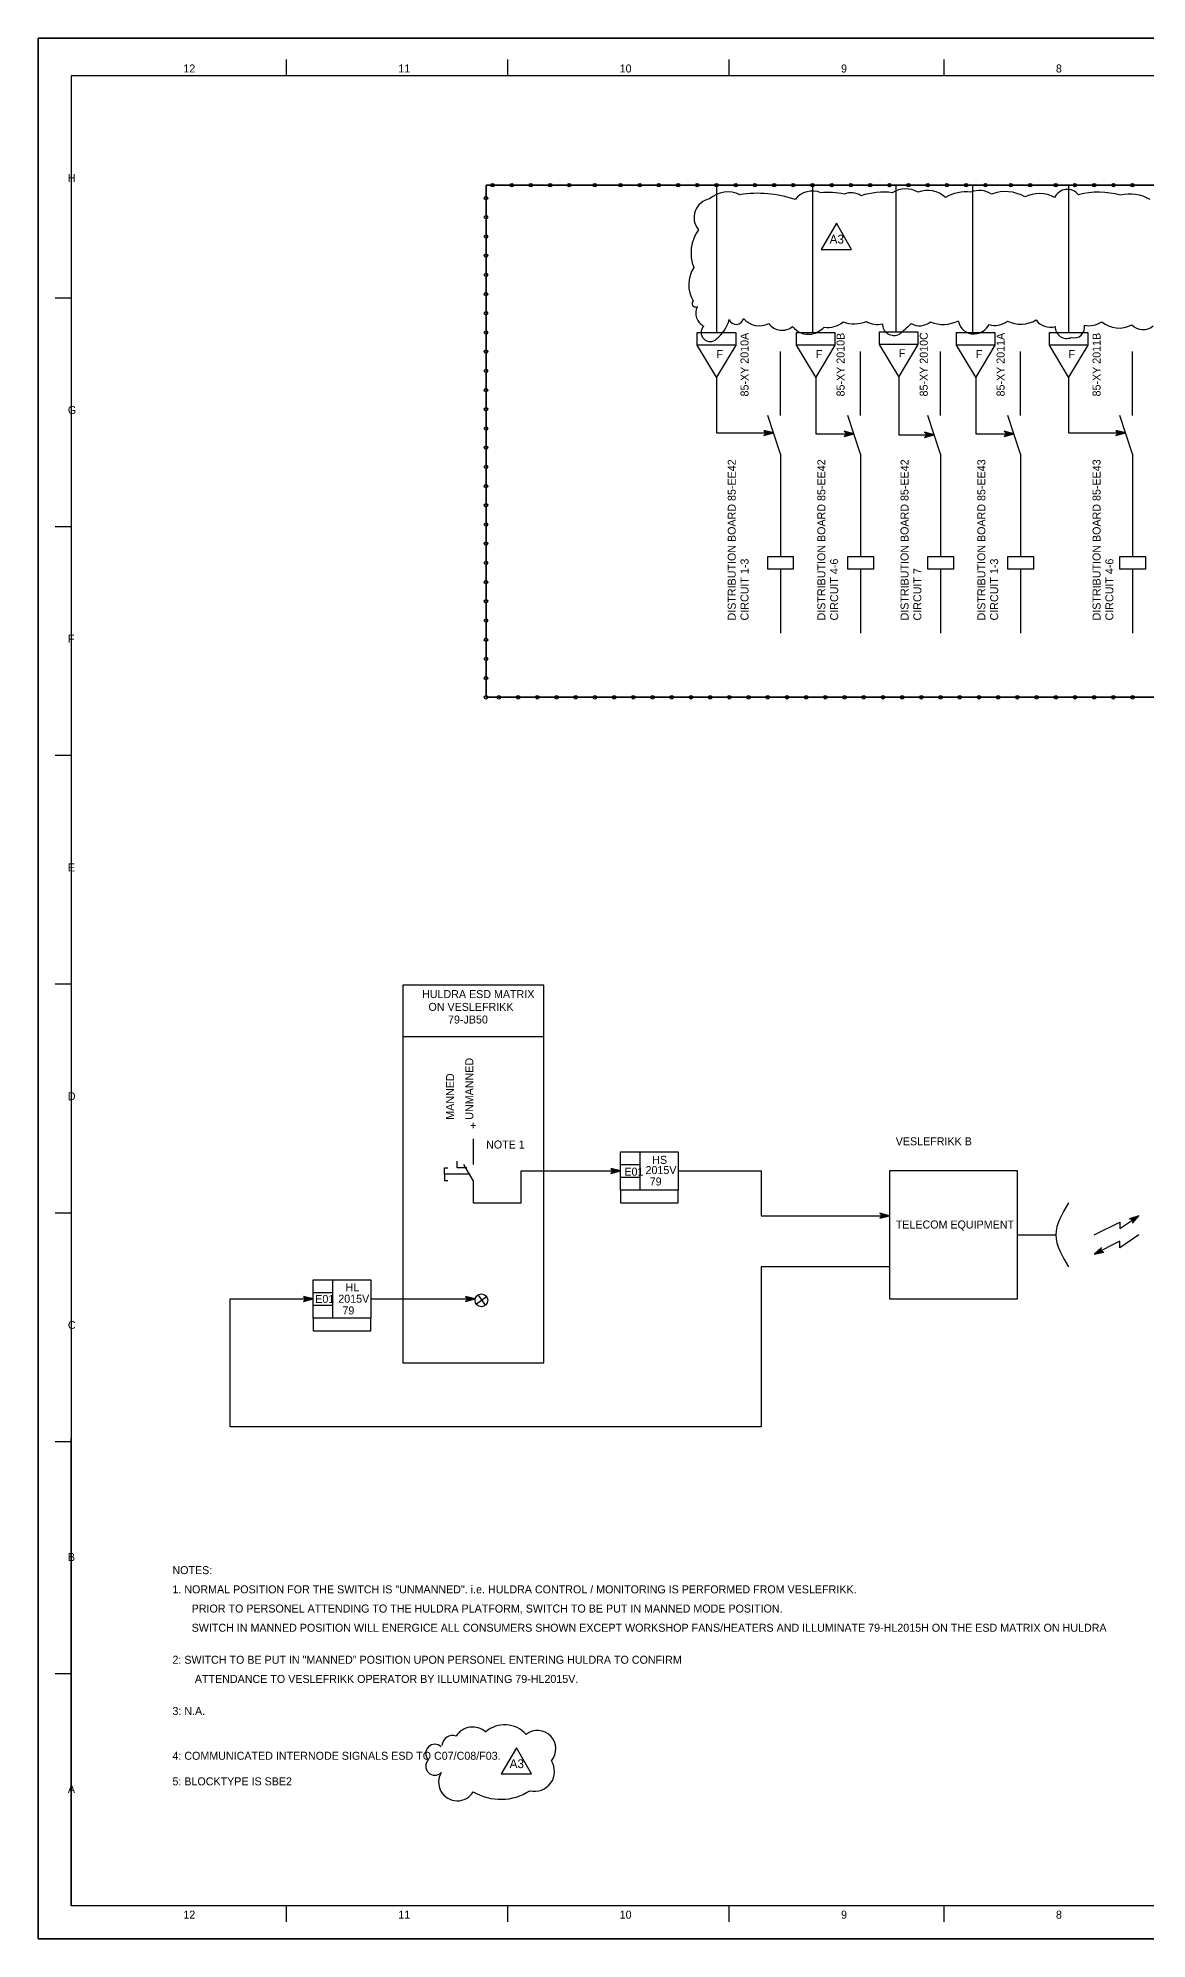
# Model space of a CAD drawing. Extents: x 0 to 841, y 0 to 594.
# Drawn here: x 0 to 346, y 0 to 594 of the extents above; entities that cross this region are included whole.
import ezdxf

# ---------------------------------------------------------------- set-up
doc = ezdxf.new("R2010")
doc.units = 0
for name, color, linetype in [('1', 7, 'Continuous'), ('12', 7, 'Continuous'), ('18', 7, 'Continuous'), ('34', 7, 'Continuous'), ('35-TXT-025', 7, 'Continuous'), ('46', 7, 'Continuous'), ('48', 7, 'Continuous'), ('51', 7, 'Continuous'), ('9', 7, 'Continuous')]:
    doc.layers.add(name, color=color, linetype=linetype)

msp = doc.modelspace()

# ---------------------------------------------------------------- linework, layer by layer
at = {"layer": '1'}
for p, q in [((829.26, 582.23), (10.33, 582.23)), ((10.33, 582.23), (10.33, 10.38)), ((77.49, 587.26), (77.49, 582.23)), ((146.65, 587.26), (146.65, 582.23)), ((215.82, 587.26), (215.82, 582.23)), ((282.98, 587.26), (282.98, 582.23)), ((10.33, 512.76), (5.32, 512.76)), ((10.33, 441.28), (5.32, 441.28)), ((10.33, 369.8), (5.32, 369.8)), ((10.33, 298.32), (5.32, 298.32)), ((10.33, 226.84), (5.32, 226.84)), ((10.33, 155.36), (5.32, 155.36)), ((10.33, 10.38), (10.33, 156.36)), ((10.33, 82.87), (5.32, 82.87)), ((648.95, 10.38), (10.33, 10.38)), ((77.49, 10.38), (77.49, 5.35)), ((146.65, 10.38), (146.65, 5.35)), ((215.82, 10.38), (215.82, 5.35)), ((282.98, 10.38), (282.98, 5.35))]:
    msp.add_line(p, q, dxfattribs=at)
at = {"layer": '12'}
for p, q in [((206, 502), (218, 502)), ((206, 498), (206, 502)), ((218, 502), (218, 498)), ((237, 502), (249, 502)), ((237, 498), (237, 502)), ((249, 502), (249, 498)), ((262.94, 502.24), (274.94, 502.24)), ((262.94, 498.24), (262.94, 502.24)), ((274.94, 502.24), (274.94, 498.24)), ((287, 502), (299, 502)), ((287, 498), (287, 502)), ((299, 502), (299, 498)), ((316, 502), (328, 502)), ((316, 498), (316, 502)), ((328, 502), (328, 498)), ((218, 498), (206, 498)), ((212, 488), (206, 498)), ((218, 498), (212, 488)), ((232, 476), (232, 496)), ((249, 498), (237, 498)), ((243, 488), (237, 498)), ((249, 498), (243, 488)), ((257, 476), (257, 496)), ((274.94, 498.24), (262.94, 498.24)), ((268.94, 488.24), (262.94, 498.24)), ((274.94, 498.24), (268.94, 488.24)), ((282, 476), (282, 496)), ((299, 498), (287, 498)), ((293, 488), (287, 498)), ((299, 498), (293, 488)), ((307, 476), (307, 496)), ((328, 498), (316, 498)), ((322, 488), (316, 498)), ((328, 498), (322, 488)), ((342, 476), (342, 496)), ((232, 464), (228, 476)), ((257, 464), (253, 476)), ((282, 464), (278, 476)), ((307, 464), (303, 476)), ((342, 464), (338, 476)), ((232, 464), (232, 432)), ((257, 464), (257, 432)), ((282, 464), (282, 432)), ((307, 464), (307, 432)), ((342, 464), (342, 432)), ((228, 428), (228, 432)), ((228, 432), (236, 432)), ((236, 428), (228, 428)), ((232, 428), (232, 408)), ((236, 432), (236, 428)), ((253, 428), (253, 432)), ((253, 432), (261, 432)), ((261, 428), (253, 428)), ((257, 428), (257, 408)), ((261, 432), (261, 428)), ((278, 428), (278, 432)), ((278, 432), (286, 432)), ((286, 428), (278, 428)), ((282, 428), (282, 408)), ((286, 432), (286, 428)), ((303, 428), (303, 432)), ((303, 432), (311, 432)), ((311, 428), (303, 428)), ((307, 428), (307, 408)), ((311, 432), (311, 428)), ((338, 428), (338, 432)), ((338, 432), (346, 432)), ((346, 428), (338, 428)), ((342, 428), (342, 408)), ((346, 432), (346, 428)), ((158, 298), (114, 298)), ((114, 298), (114, 296)), ((158, 180), (158, 298)), ((114, 296), (114, 180)), ((114, 282), (158, 282)), ((136, 250), (136, 242)), ((127, 239), (127, 241)), ((127, 241), (128, 241)), ((135, 239), (127, 239)), ((127, 239), (127, 237)), ((131, 241), (131, 243)), ((134, 241), (131, 241)), ((136, 237), (133, 242)), ((266, 240), (266, 200)), ((306, 240), (266, 240)), ((306, 200), (306, 240)), ((127, 237), (128, 237)), ((136, 237), (136, 230)), ((338, 222), (344, 226)), ((306, 220), (318, 220)), ((330, 220), (338, 224)), ((338, 224), (338, 222)), ((344, 220), (338, 216)), ((338, 218), (330, 214)), ((338, 216), (338, 218)), ((137.02, 198.45), (140.09, 200.81)), ((137.49, 201.2), (139.85, 197.98)), ((266, 200), (306, 200)), ((114, 180), (158, 180))]:
    msp.add_line(p, q, dxfattribs=at)
msp.add_lwpolyline([(0, 594), (841, 594), (841, 0), (0, 0)], close=True, dxfattribs=at)
msp.add_circle((138.54, 199.58), 2, dxfattribs=at)
msp.add_spline([(322, 230), (318, 220), (322, 210)], degree=3, dxfattribs=at)
at = {"layer": '18'}
for p, q in [((278, 548), (194, 548)), ((360, 548), (278, 548))]:
    msp.add_line(p, q, dxfattribs=at)
msp.add_lwpolyline([(194, 548), (140, 548), (140, 388), (420, 388)], dxfattribs=at)
for centre in [(142, 548), (148, 548), (154, 548), (160, 548), (166, 548), (174, 548), (182, 548), (188, 548), (194, 548), (200, 548), (206, 548), (212, 548), (218, 548), (224, 548), (230, 548), (236, 548), (242, 548), (248, 548), (254, 548), (260, 548), (266, 548), (272, 548), (278, 548), (284, 548), (290, 548), (296, 548), (304, 548), (310, 548), (318, 548), (324, 548), (330, 548), (336, 548), (342, 548), (140, 544), (140, 538), (140, 532), (140, 526), (140, 520), (140, 514), (140, 508), (140, 502), (140, 496), (140, 490), (140, 484), (140, 478), (140, 472), (140, 466), (140, 460), (140, 454), (140, 448), (140, 442), (140, 436), (140, 430), (140, 424), (140, 418), (140, 412), (140, 406), (140, 400), (140, 394), (140, 388), (144, 388), (150, 388), (156, 388), (162, 388), (168, 388), (174, 388), (180, 388), (186, 388), (192, 388), (198, 388), (204, 388), (210, 388), (216, 388), (222, 388), (228, 388), (234, 388), (240, 388), (246, 388), (252, 388), (258, 388), (264, 388), (270, 388), (276, 388), (282, 388), (288, 388), (294, 388), (300, 388), (306, 388), (312, 388), (318, 388), (324, 388), (330, 388), (336, 388), (342, 388)]:
    msp.add_circle(centre, 0.55, dxfattribs=at)
at = {"layer": '34'}
for p, q in [((344, 226), (341.06, 225)), ((343.67, 225.78), (341.5, 225.06)), ((341.95, 223.67), (344, 226)), ((342.17, 224.06), (343.67, 225.78)), ((341.06, 225), (342.17, 224.78)), ((341.5, 225.06), (342.34, 224.89)), ((343.33, 225.56), (341.95, 225.11)), ((341.95, 225.11), (342.5, 225)), ((342.17, 224.78), (341.95, 223.67)), ((342.34, 224.89), (342.17, 224.06)), ((342.39, 224.45), (343.33, 225.56)), ((343, 225.33), (342.39, 225.17)), ((342.39, 225.17), (342.67, 225.11)), ((342.5, 225), (342.39, 224.45)), ((342.61, 224.84), (343, 225.33)), ((342.67, 225.11), (342.61, 224.84)), ((332.33, 216.06), (330, 214)), ((330, 214), (333.04, 214.63)), ((332.06, 215.7), (330.36, 214.18)), ((330.36, 214.18), (332.59, 214.63)), ((331.79, 215.34), (330.72, 214.36)), ((330.72, 214.36), (332.15, 214.63)), ((331.52, 214.98), (331.07, 214.54)), ((331.07, 214.54), (331.7, 214.63)), ((331.43, 214.72), (331.52, 214.98)), ((331.7, 214.63), (331.43, 214.72)), ((331.61, 214.8), (331.79, 215.34)), ((332.15, 214.63), (331.61, 214.8)), ((331.79, 214.89), (332.06, 215.7)), ((332.59, 214.63), (331.79, 214.89)), ((331.97, 214.98), (332.33, 216.06)), ((333.04, 214.63), (331.97, 214.98))]:
    msp.add_line(p, q, dxfattribs=at)
at = {"layer": '46'}
for p, q in [((140, 388), (140, 548)), ((140, 548), (212, 548)), ((212, 548), (212, 502)), ((212, 548), (242, 548)), ((242, 548), (242, 502)), ((242, 548), (268, 548)), ((268, 548), (268, 502.24)), ((268, 548), (292, 548)), ((292, 548), (292, 502)), ((292, 548), (322, 548)), ((322, 548), (322, 502)), ((322, 548), (352, 548)), ((229.8, 470.6), (226.8, 471.4)), ((226.8, 471.4), (227.6, 470.6)), ((227.6, 470.6), (226.8, 469.8)), ((226.8, 469.8), (229.8, 470.6)), ((229.4, 470.6), (227.2, 471.2)), ((227.2, 471.2), (227.8, 470.6)), ((227.8, 470.6), (227.2, 470)), ((227.2, 470), (229.4, 470.6)), ((229, 470.6), (227.6, 471)), ((227.6, 471), (228, 470.6)), ((228, 470.6), (227.6, 470.2)), ((227.6, 470.2), (229, 470.6)), ((228.6, 470.6), (228, 470.8)), ((228, 470.8), (228.2, 470.6)), ((228.2, 470.6), (228, 470.4)), ((228, 470.4), (228.6, 470.6)), ((254.9, 470.3), (251.9, 471.1)), ((251.9, 471.1), (252.7, 470.3)), ((252.7, 470.3), (251.9, 469.5)), ((251.9, 469.5), (254.9, 470.3)), ((254.5, 470.3), (252.3, 470.9)), ((252.3, 470.9), (252.9, 470.3)), ((252.9, 470.3), (252.3, 469.7)), ((252.3, 469.7), (254.5, 470.3)), ((254.1, 470.3), (252.7, 470.7)), ((252.7, 470.7), (253.1, 470.3)), ((253.1, 470.3), (252.7, 469.9)), ((252.7, 469.9), (254.1, 470.3)), ((253.7, 470.3), (253.1, 470.5)), ((253.1, 470.5), (253.3, 470.3)), ((253.3, 470.3), (253.1, 470.1)), ((253.1, 470.1), (253.7, 470.3)), ((280, 470), (277, 470.8)), ((277, 470.8), (277.8, 470)), ((277.8, 470), (277, 469.2)), ((277, 469.2), (280, 470)), ((279.6, 470), (277.4, 470.6)), ((277.4, 470.6), (278, 470)), ((278, 470), (277.4, 469.4)), ((277.4, 469.4), (279.6, 470)), ((279.2, 470), (277.8, 470.4)), ((277.8, 470.4), (278.2, 470)), ((278.2, 470), (277.8, 469.6)), ((277.8, 469.6), (279.2, 470)), ((278.8, 470), (278.2, 470.2)), ((278.2, 470.2), (278.4, 470)), ((278.4, 470), (278.2, 469.8)), ((278.2, 469.8), (278.8, 470)), ((304.9, 470.3), (301.9, 471.1)), ((301.9, 471.1), (302.7, 470.3)), ((302.7, 470.3), (301.9, 469.5)), ((301.9, 469.5), (304.9, 470.3)), ((304.5, 470.3), (302.3, 470.9)), ((302.3, 470.9), (302.9, 470.3)), ((302.9, 470.3), (302.3, 469.7)), ((302.3, 469.7), (304.5, 470.3)), ((304.1, 470.3), (302.7, 470.7)), ((302.7, 470.7), (303.1, 470.3)), ((303.1, 470.3), (302.7, 469.9)), ((302.7, 469.9), (304.1, 470.3)), ((303.7, 470.3), (303.1, 470.5)), ((303.1, 470.5), (303.3, 470.3)), ((303.3, 470.3), (303.1, 470.1)), ((303.1, 470.1), (303.7, 470.3)), ((339.8, 470.6), (336.8, 471.4)), ((336.8, 471.4), (337.6, 470.6)), ((337.6, 470.6), (336.8, 469.8)), ((336.8, 469.8), (339.8, 470.6)), ((339.4, 470.6), (337.2, 471.2)), ((337.2, 471.2), (337.8, 470.6)), ((337.8, 470.6), (337.2, 470)), ((337.2, 470), (339.4, 470.6)), ((339, 470.6), (337.6, 471)), ((337.6, 471), (338, 470.6)), ((338, 470.6), (337.6, 470.2)), ((337.6, 470.2), (339, 470.6)), ((338.6, 470.6), (338, 470.8)), ((338, 470.8), (338.2, 470.6)), ((338.2, 470.6), (338, 470.4)), ((338, 470.4), (338.6, 470.6)), ((420, 388), (140, 388)), ((182, 240), (179, 240.8)), ((179, 240.8), (179.8, 240)), ((179.8, 240), (179, 239.2)), ((179, 239.2), (182, 240)), ((181.6, 240), (179.4, 240.6)), ((179.4, 240.6), (180, 240)), ((180, 240), (179.4, 239.4)), ((179.4, 239.4), (181.6, 240)), ((181.2, 240), (179.8, 240.4)), ((179.8, 240.4), (180.2, 240)), ((180.2, 240), (179.8, 239.6)), ((179.8, 239.6), (181.2, 240)), ((180.8, 240), (180.2, 240.2)), ((180.2, 240.2), (180.4, 240)), ((180.4, 240), (180.2, 239.8)), ((180.2, 239.8), (180.8, 240)), ((266, 226), (263, 226.8)), ((263, 226.8), (263.8, 226)), ((263.8, 226), (263, 225.2)), ((263, 225.2), (266, 226)), ((265.6, 226), (263.4, 226.6)), ((263.4, 226.6), (264, 226)), ((264, 226), (263.4, 225.4)), ((263.4, 225.4), (265.6, 226)), ((265.2, 226), (263.8, 226.4)), ((263.8, 226.4), (264.2, 226)), ((264.2, 226), (263.8, 225.6)), ((263.8, 225.6), (265.2, 226)), ((264.8, 226), (264.2, 226.2)), ((264.2, 226.2), (264.4, 226)), ((264.4, 226), (264.2, 225.8)), ((264.2, 225.8), (264.8, 226)), ((86, 200), (83, 200.8)), ((83, 200.8), (83.8, 200)), ((83.8, 200), (83, 199.2)), ((83, 199.2), (86, 200)), ((85.6, 200), (83.4, 200.6)), ((83.4, 200.6), (84, 200)), ((84, 200), (83.4, 199.4)), ((83.4, 199.4), (85.6, 200)), ((85.2, 200), (83.8, 200.4)), ((83.8, 200.4), (84.2, 200)), ((84.2, 200), (83.8, 199.6)), ((83.8, 199.6), (85.2, 200)), ((84.8, 200), (84.2, 200.2)), ((84.2, 200.2), (84.4, 200)), ((84.4, 200), (84.2, 199.8)), ((84.2, 199.8), (84.8, 200)), ((136.57, 200), (133.57, 200.8)), ((133.57, 200.8), (134.37, 200)), ((134.37, 200), (133.57, 199.2)), ((133.57, 199.2), (136.57, 200)), ((136.17, 200), (133.97, 200.6)), ((133.97, 200.6), (134.57, 200)), ((134.57, 200), (133.97, 199.4)), ((133.97, 199.4), (136.17, 200)), ((135.77, 200), (134.37, 200.4)), ((134.37, 200.4), (134.77, 200)), ((134.77, 200), (134.37, 199.6)), ((134.37, 199.6), (135.77, 200)), ((135.37, 200), (134.77, 200.2)), ((134.77, 200.2), (134.97, 200)), ((134.97, 200), (134.77, 199.8)), ((134.77, 199.8), (135.37, 200))]:
    msp.add_line(p, q, dxfattribs=at)
for points in [[(212, 488), (212, 470.6), (229.8, 470.6)], [(243, 488), (243, 470.3), (254.9, 470.3)], [(268.94, 488.24), (268.94, 470), (280, 470)], [(293, 488), (293, 470.3), (304.9, 470.3)], [(322, 488), (322, 470.6), (339.8, 470.6)], [(136, 230), (151, 230), (151, 240), (182, 240)], [(200, 240), (226, 240), (226, 226), (266, 226)], [(266, 210), (226, 210), (226, 160), (60, 160), (60, 200), (86, 200)], [(104, 200), (136.57, 200)]]:
    msp.add_lwpolyline(points, dxfattribs=at)
at = {"layer": '48'}
for p, q in [((182, 246), (200, 246)), ((182, 234), (182, 246)), ((188, 246), (188, 234)), ((200, 246), (200, 234)), ((182, 242), (188, 242)), ((182, 238), (188, 238)), ((200, 234), (182, 234)), ((182, 234), (182, 230)), ((200, 230), (200, 234)), ((182, 230), (200, 230)), ((86, 206), (104, 206)), ((86, 194), (86, 206)), ((86, 202), (92, 202)), ((92, 206), (92, 194)), ((104, 206), (104, 194)), ((86, 198), (92, 198)), ((104, 194), (86, 194)), ((86, 194), (86, 190)), ((104, 190), (104, 194)), ((86, 190), (104, 190))]:
    msp.add_line(p, q, dxfattribs=at)
at = {"layer": '51'}
for points in [[(244.74, 527.95), (254.18, 527.95), (249.46, 536.12)], [(144.75, 51.57), (154.19, 51.57), (149.47, 59.74)]]:
    msp.add_lwpolyline(points, close=True, dxfattribs=at)
for centre, radius, start, end in [((271.12, 538.88), 7.98, 60.55602, 121.66878), ((321.65, 542.27), 4.44, 38.58176, 154.62792), ((210.82, 537.92), 5.86, 99.57893, 220.75681), ((215.56, 537.34), 8.56, 64.16319, 131.9633), ((224.87, 509.26), 36.21, 71.21402, 98.86908), ((242, 539.23), 6.96, 67.67342, 141.70415), ((246.72, 521.67), 24.08, 77.60033, 94.93687), ((254.11, 540.25), 5.42, 55.65463, 114.11074), ((264.21, 522.82), 23.01, 83.21952, 107.83556), ((278.02, 538.48), 7.93, 45.86942, 112.1235), ((290, 533.07), 12.84, 83.31068, 120.18058), ((294.16, 539.71), 6.67, 55.31391, 113.5417), ((302.28, 534.29), 11.73, 58.84297, 111.62975), ((312.84, 535.41), 9.99, 61.30407, 116.75388), ((331.36, 520.69), 25.14, 74.2388, 104.38065), ((341.13, 532.4), 12.83, 60.33905, 103.26482), ((216.47, 526.82), 12.44, 144.19913, 201.36283), ((213.22, 516.96), 9.9, 147.45217, 210.81173), ((205.44, 511.06), 1.09, 130.70599, 295.5167), ((210, 508), 4.47, 153.43495, 243.43495), ((205, 509), 11.4, 307.87498, 344.74488), ((218.15, 506.79), 2.29, 200.20947, 349.62366), ((225.36, 510.58), 6.51, 220.27336, 297.32505), ((246.69, 511.34), 7.78, 262.44366, 308.84084), ((254.98, 515.16), 10.45, 250.96281, 291.52792), ((262.12, 510.66), 6.18, 237.68594, 286.3046), ((275.48, 509.37), 5.28, 239.88983, 309.13814), ((282.76, 515.02), 10.51, 247.98708, 297.17121), ((292.33, 506.4), 4.83, 188.68531, 273.12697), ((299.03, 510.64), 6.43, 253.10167, 307.09334), ((307.04, 514.02), 9.45, 244.12977, 300.89295), ((316.26, 508.98), 5.35, 215.13184, 286.62871), ((328.43, 510.82), 6.73, 257.16498, 305.77408), ((337.82, 511.92), 8.54, 230.26191, 297.26913), ((210, 502), 2.83, 135, 315), ((232.48, 507.71), 5.05, 215.14857, 310.30142), ((240.76, 507.79), 6.37, 218.13942, 278.77863), ((239.75, 509.87), 8.61, 283.30056, 313.43753), ((267.42, 504.63), 3.57, 178.43981, 298.6319), ((240.93, 536.78), 45.17, 308.6355, 314.93354), ((292.5, 506.77), 5.2, 271.12261, 333.94753), ((321.46, 503.8), 3.67, 179.04214, 291.94082), ((323.71, 503.57), 3.29, 254.5692, 12.02809), ((345.25, 507.88), 5, 225.22351, 309.38792), ((135.77, 60.15), 6.09, 48.05516, 147.51888), ((145.78, 57.9), 9.01, 41.64828, 131.24336), ((124, 58), 2.83, 45, 225), ((129.56, 60.25), 3.34, 71.35444, 176.96495), ((156.09, 59.44), 5.7, 319.01946, 128.73393), ((124, 54), 2.83, 135, 315), ((155.17, 52.35), 6.2, 256.26095, 32.66369), ((131, 49), 5.83, 149.03624, 329.03624), ((144.58, 60.4), 16.76, 239.1936, 302.94709)]:
    msp.add_arc(centre, radius, start, end, dxfattribs=at)
at = {"layer": '9'}
msp.add_lwpolyline([(0, 0), (841, 0), (841, 594), (0, 594)], close=True, dxfattribs=at)

# ---------------------------------------------------------------- texts
at = {"layer": '35-TXT-025'}
for s, p in [('12', (45.41, 583.23)), ('11', (112.58, 583.23)), ('10', (181.74, 583.23)), ('9', (250.91, 583.23)), ('8', (318.06, 583.23)), ('H', (9.33, 549)), ('F', (212, 494)), ('F', (243, 494)), ('F', (268.94, 494.24)), ('F', (293, 494)), ('F', (322, 494)), ('G', (9.33, 476.52)), ('F', (9.33, 405.04)), ('E', (9.33, 333.56)), ('HULDRA ESD MATRIX', (120, 294)), ('ON VESLEFRIKK', (122, 290)), ('79-JB50', (128.11, 286.06)), ('D', (9.33, 262.07)), ('+', (135, 253)), ('NOTE 1', (140, 247)), ('VESLEFRIKK B', (268, 248)), ('HS', (191.91, 242.21)), ('E01', (183.21, 238.51)), ('2015V', (189.82, 239.01)), ('79', (191.12, 235.45)), ('TELECOM EQUIPMENT', (268, 222)), ('HL', (96.11, 202.41)), ('E01', (86.63, 198.74)), ('2015V', (93.82, 198.81)), ('79', (95.12, 195.15)), ('C', (9.33, 190.59)), ('B', (9.33, 118.11)), ('NOTES:', (42, 114)), ('1. NORMAL POSITION FOR THE SWITCH IS "UNMANNED". i.e. HULDRA CONTROL / MONITORING IS PERFORMED FROM VESLEFRIKK.', (42, 108)), ('PRIOR TO PERSONEL ATTENDING TO THE HULDRA PLATFORM, SWITCH TO BE PUT IN MANNED MODE POSITION.', (48, 102)), ('SWITCH IN MANNED POSITION WILL ENERGICE ALL CONSUMERS SHOWN EXCEPT WORKSHOP FANS/HEATERS AND ILLUMINATE 79-HL2015H ON THE ESD MATRIX ON HULDRA', (48, 96)), ('2: SWITCH TO BE PUT IN "MANNED" POSITION UPON PERSONEL ENTERING HULDRA TO CONFIRM', (42, 86)), ('ATTENDANCE TO VESLEFRIKK OPERATOR BY ILLUMINATING 79-HL2015V.', (49, 80)), ('3: N.A.', (42, 70)), ('4: COMMUNICATED INTERNODE SIGNALS ESD TO C07/C08/F03.', (42, 56)), ('A', (9.33, 45.62)), ('5: BLOCKTYPE IS SBE2', (42, 48)), ('12', (45.41, 6.35)), ('11', (112.58, 6.35)), ('10', (181.74, 6.35)), ('9', (250.91, 6.35)), ('8', (318.06, 6.35))]:
    msp.add_text(s, height=2.5, dxfattribs=at).set_placement(p)
for s, p in [('85-XY 2010A', (222, 482)), ('85-XY 2010B', (252, 482)), ('85-XY 2010C', (278, 482)), ('85-XY 2011A', (302, 482)), ('85-XY 2011B', (332, 482)), ('DISTRIBUTION BOARD 85-EE42', (218, 412)), ('DISTRIBUTION BOARD 85-EE42', (246, 412)), ('DISTRIBUTION BOARD 85-EE42', (272, 412)), ('DISTRIBUTION BOARD 85-EE43', (296, 412)), ('DISTRIBUTION BOARD 85-EE43', (332, 412)), ('CIRCUIT 1-3', (222, 412)), ('CIRCUIT 4-6', (250, 412)), ('CIRCUIT 7 ', (276, 412)), ('CIRCUIT 1-3', (300, 412)), ('CIRCUIT 4-6', (336, 412)), ('UNMANNED ', (136, 256)), ('MANNED ', (130, 256))]:
    msp.add_text(s, height=2.5, rotation=90, dxfattribs=at).set_placement(p)
at = {"layer": '51'}
for p in [(247.34, 529.77), (147.35, 53.39)]:
    msp.add_text('A3', height=2.753, dxfattribs=at).set_placement(p)

doc.saveas('drawing.dxf')
